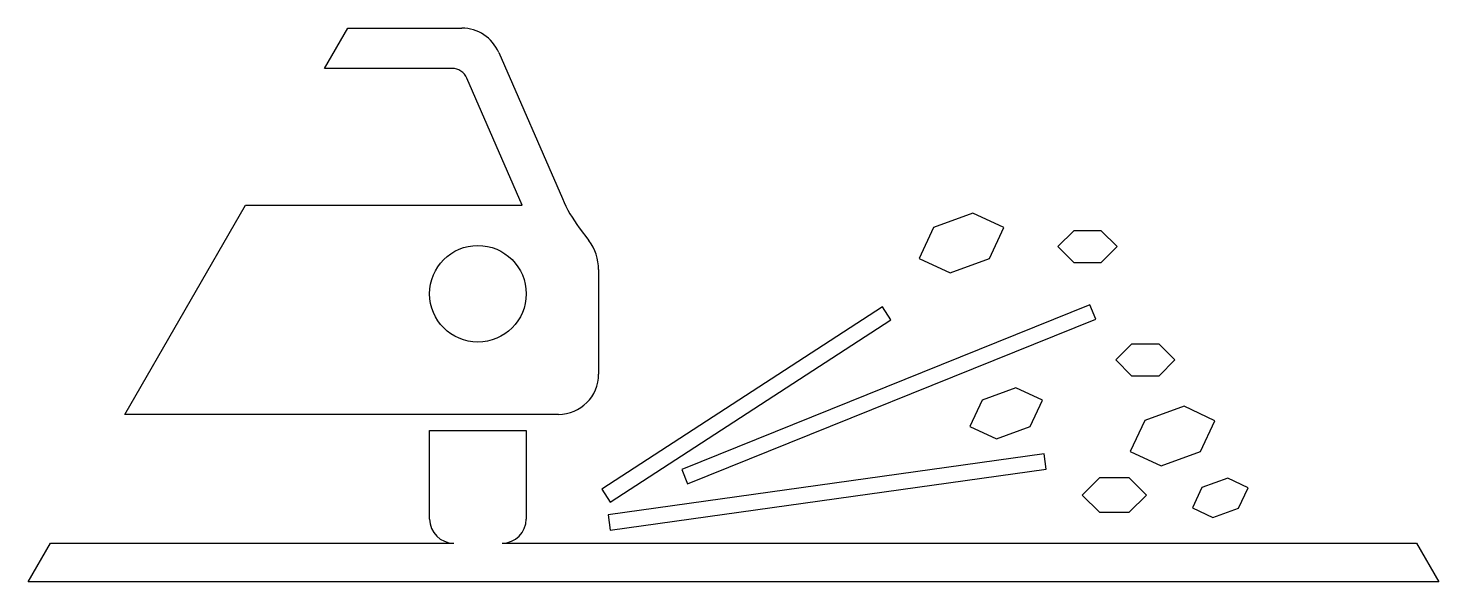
# Model space of a CAD drawing. Extents: x -274 to 274, y 105 to 320.
import ezdxf

# ---------------------------------------------------------------- set-up
doc = ezdxf.new("R2010")
doc.units = 0
doc.header["$LTSCALE"] = 25
doc.linetypes.add('AUSGEZOGEN', pattern=[0])
doc.layers.get('0').update_dxf_attribs({"linetype": 'AUSGEZOGEN'})

msp = doc.modelspace()

# ---------------------------------------------------------------- linework, layer by layer
for p, q in [((-158.8, 304.38), (-149.78, 320)), ((-149.78, 320), (-105.51, 320)), ((-91.18, 310.61), (-66.46, 253.8)), ((-109.29, 304.38), (-158.8, 304.38)), ((-82.07, 251.25), (-103.56, 300.62)), ((-236.38, 170), (-189.47, 251.25)), ((-189.47, 251.25), (-82.07, 251.25)), ((92.97, 248.18), (77.7, 242.62)), ((104.99, 242.57), (92.97, 248.18)), ((-59.89, 242.5), (-56.14, 237.5)), ((77.7, 242.62), (72.1, 230.6)), ((99.38, 230.56), (104.99, 242.57)), ((132.11, 241.32), (125.95, 235.16)), ((142.79, 241.32), (132.11, 241.32)), ((148.95, 235.16), (142.79, 241.32)), ((72.1, 230.6), (84.11, 225)), ((84.11, 225), (99.38, 230.56)), ((125.95, 235.16), (132.11, 229)), ((142.79, 229), (148.95, 235.16)), ((-52.39, 226.25), (-52.39, 185.62)), ((132.11, 229), (142.79, 229)), ((57.87, 211.74), (-51.15, 140.93)), ((138.41, 212.62), (-20.13, 148.56)), ((61.14, 206.71), (57.87, 211.74)), ((140.66, 207.06), (138.41, 212.62)), ((-47.89, 135.9), (61.14, 206.71)), ((-17.89, 143), (140.66, 207.06)), ((154.61, 197.32), (148.45, 191.16)), ((165.29, 197.32), (154.61, 197.32)), ((171.45, 191.16), (165.29, 197.32)), ((148.45, 191.16), (154.61, 185)), ((165.29, 185), (171.45, 191.16)), ((154.61, 185), (165.29, 185)), ((96.62, 175.6), (91.81, 165.3)), ((109.7, 180.37), (96.62, 175.6)), ((120, 175.56), (109.7, 180.37)), ((115.2, 165.26), (120, 175.56)), ((-68.01, 170), (-236.38, 170)), ((174.97, 173.18), (159.7, 167.62)), ((186.99, 167.57), (174.97, 173.18)), ((91.81, 165.3), (102.11, 160.5)), ((102.11, 160.5), (115.2, 165.26)), ((159.7, 167.62), (154.1, 155.6)), ((181.38, 155.56), (186.99, 167.57)), ((-118.01, 129.38), (-118.01, 163.75)), ((-118.01, 163.75), (-80.51, 163.75)), ((-80.51, 163.75), (-80.51, 129.38)), ((120.61, 154.74), (-48.72, 130.94)), ((121.45, 148.8), (120.61, 154.74)), ((154.1, 155.6), (166.11, 150)), ((166.11, 150), (181.38, 155.56)), ((-47.89, 125), (121.45, 148.8)), ((-20.13, 148.56), (-17.89, 143)), ((142.11, 145.39), (135.42, 138.7)), ((153.72, 145.39), (142.11, 145.39)), ((160.42, 138.7), (153.72, 145.39)), ((191.93, 145.23), (181.9, 141.58)), ((199.83, 141.55), (191.93, 145.23)), ((-51.15, 140.93), (-47.89, 135.9)), ((135.42, 138.7), (142.11, 132)), ((153.72, 132), (160.42, 138.7)), ((181.9, 141.58), (178.22, 133.68)), ((196.15, 133.65), (199.83, 141.55)), ((142.11, 132), (153.72, 132)), ((178.22, 133.68), (186.11, 130)), ((186.11, 130), (196.15, 133.65)), ((-48.72, 130.94), (-47.89, 125)), ((-273.91, 105), (-265.25, 120)), ((-265.25, 120), (-108.64, 120)), ((-89.89, 120), (265.25, 120)), ((265.25, 120), (273.91, 105)), ((273.91, 105), (-273.91, 105))]:
    msp.add_line(p, q)
msp.add_circle((-99.26, 216.87), 18.75)
for centre, radius, start, end in [((-105.51, 304.38), 15.62, 23.5174, 90), ((-109.29, 298.12), 6.25, 23.5174, 90), ((-14.89, 276.25), 56.25, 203.5173, 216.8699), ((-71.14, 226.25), 18.75, 0, 36.8699), ((-68.01, 185.62), 15.62, 270, 360), ((-108.64, 129.38), 9.38, 180, 270), ((-89.89, 129.38), 9.38, 270, 360)]:
    msp.add_arc(centre, radius, start, end)

doc.saveas('drawing.dxf')
